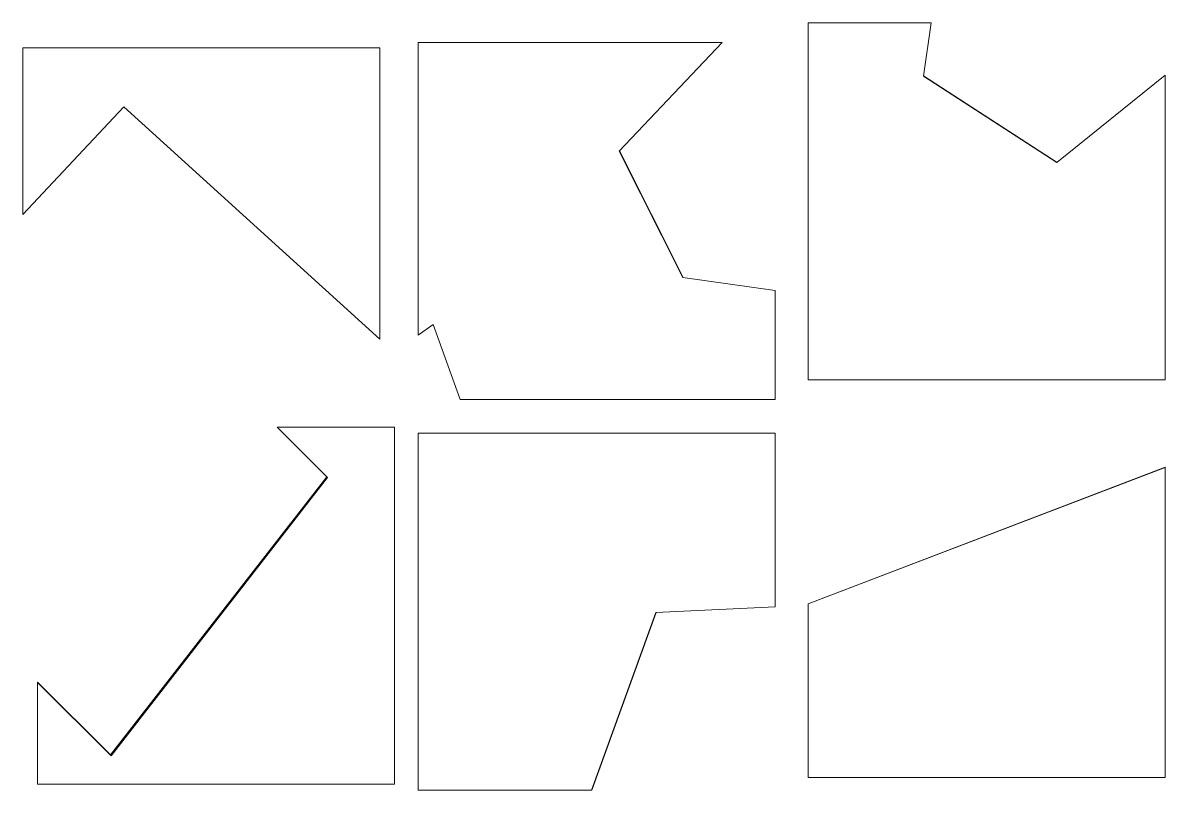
# Model space of a CAD drawing. Header units: inches. Extents: x -9.4 to 71.1, y -1.9 to 52.1.
import ezdxf

# ---------------------------------------------------------------- set-up
doc = ezdxf.new("R2010")
doc.units = ezdxf.units.IN
doc.header["$MEASUREMENT"] = 0

msp = doc.modelspace()

# ---------------------------------------------------------------- linework, layer by layer
at = {"color": 7, "linetype": 'Continuous', "lineweight": 15}
for p, q in [((45.934, 26.976), (45.934, 52.126)), ((45.934, 52.126), (54.59, 52.126)), ((54.59, 52.126), (54.057, 48.36)), ((18.461, 30.106), (18.461, 50.742)), ((18.461, 50.742), (39.873, 50.742)), ((39.873, 50.742), (32.618, 43.077)), ((-9.385, 38.628), (-9.385, 50.376)), ((-9.385, 50.376), (15.765, 50.376)), ((15.765, 50.376), (15.765, 29.827)), ((54.057, 48.36), (63.46, 42.275)), ((54.061, 48.389), (63.482, 42.292)), ((63.46, 42.275), (71.084, 48.448)), ((71.084, 48.448), (71.084, 26.976)), ((-2.281, 46.198), (-9.385, 38.628)), ((-2.28, 46.196), (-9.385, 38.625)), ((15.765, 29.827), (-2.281, 46.198)), ((32.618, 43.077), (37.096, 34.176)), ((32.645, 43.105), (37.139, 34.169)), ((-9.385, 38.628), (-9.385, 38.625)), ((37.096, 34.176), (43.611, 33.258)), ((43.611, 33.258), (43.611, 25.592)), ((19.531, 30.864), (18.461, 30.106)), ((21.433, 25.592), (19.531, 30.864)), ((71.084, 26.976), (45.934, 26.976)), ((43.611, 25.592), (21.433, 25.592)), ((8.519, 23.626), (16.796, 23.626)), ((12.077, 20.086), (8.519, 23.626)), ((16.796, 23.626), (16.796, -1.524)), ((18.461, -1.948), (18.461, 23.202)), ((18.461, 23.202), (43.611, 23.202)), ((43.611, 23.202), (43.611, 10.966)), ((-3.213, 0.539), (12.023, 20.14)), ((45.934, 11.194), (71.084, 20.819)), ((45.934, 11.171), (71.084, 20.796)), ((71.084, 20.796), (71.084, 20.819)), ((71.084, 20.796), (71.084, -1.056)), ((-3.162, 0.48), (12.077, 20.086)), ((35.194, 10.57), (30.678, -1.948)), ((35.218, 10.571), (30.702, -1.948)), ((43.611, 10.966), (35.194, 10.57)), ((45.934, 11.194), (45.934, 11.171)), ((45.934, -1.056), (45.934, 11.171)), ((-8.354, 5.654), (-3.213, 0.539)), ((-8.354, 5.654), (-8.354, 5.645)), ((-8.354, 5.645), (-3.162, 0.48)), ((-8.354, -1.524), (-8.354, 5.645)), ((-3.162, 0.48), (-3.213, 0.539)), ((16.796, -1.524), (-8.354, -1.524)), ((71.084, -1.056), (45.934, -1.056)), ((30.678, -1.948), (18.461, -1.948)), ((30.678, -1.948), (30.702, -1.948))]:
    msp.add_line(p, q, dxfattribs=at)

doc.saveas('drawing.dxf')
